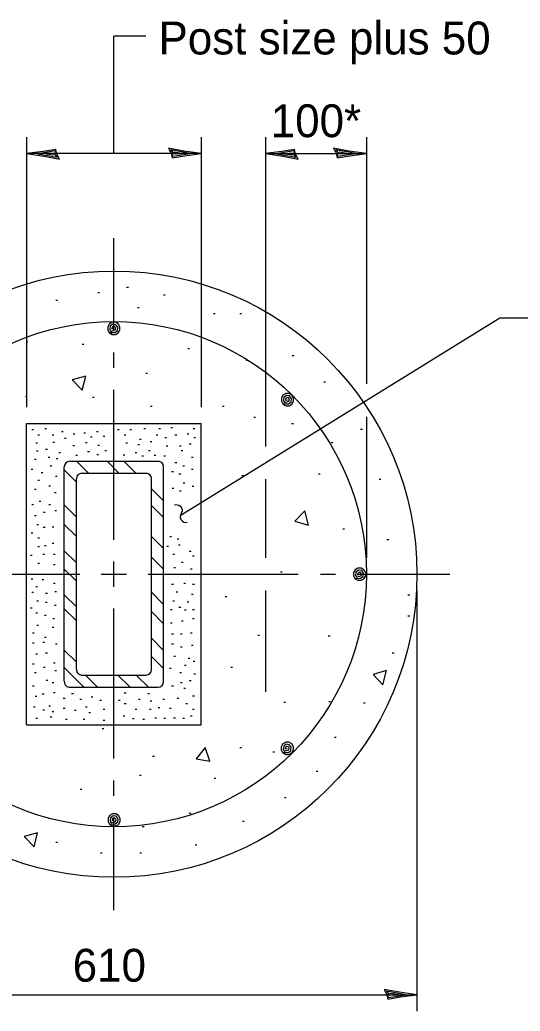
# Model space of a CAD drawing. Extents: x 1499079 to 1501883, y 1499349 to 1499789.
# Drawn here: x 1500275.5 to 1500312, y 1499667.7 to 1499740.1 of the extents above; entities that cross this region are included whole.
import ezdxf

# ---------------------------------------------------------------- set-up
doc = ezdxf.new("R2010")
doc.units = 0
for name, color, linetype in [('Design_EX_Roadway Dimensions', 7, 'Continuous'), ('Design_PR_Roadway Items', 7, 'Continuous'), ('Topo_Building', 7, 'Continuous')]:
    doc.layers.add(name, color=color, linetype=linetype)

msp = doc.modelspace()

# ---------------------------------------------------------------- linework, layer by layer
at = {"layer": 'Design_EX_Roadway Dimensions'}
for p, q in [((1500282.36, 1499730.344), (1500282.36, 1499738.917)), ((1500284.686, 1499738.917), (1500282.36, 1499738.917)), ((1500275.982, 1499731.541), (1500275.982, 1499711.834)), ((1500288.738, 1499731.541), (1500288.738, 1499711.834)), ((1500293.42, 1499731.541), (1500293.42, 1499708.972)), ((1500300.804, 1499731.541), (1500300.804, 1499713.537)), ((1500288.738, 1499730.344), (1500275.982, 1499730.344)), ((1500293.42, 1499730.344), (1500300.804, 1499730.344)), ((1500282.36, 1499717.412), (1500282.36, 1499724.172)), ((1500287.204, 1499703.923), (1500310.536, 1499718.366)), ((1500310.536, 1499718.366), (1500323.431, 1499718.366)), ((1500282.36, 1499714.711), (1500282.36, 1499715.812)), ((1500282.36, 1499702.139), (1500282.36, 1499713.104)), ((1500300.804, 1499711.137), (1500300.804, 1499700.84)), ((1500293.42, 1499706.572), (1500293.42, 1499700.84)), ((1500282.36, 1499698.719), (1500282.36, 1499700.568)), ((1500268.899, 1499699.644), (1500279.857, 1499699.644)), ((1500281.435, 1499699.644), (1500283.285, 1499699.644)), ((1500284.863, 1499699.644), (1500295.82, 1499699.644)), ((1500297.435, 1499699.644), (1500298.529, 1499699.644)), ((1500300.136, 1499699.644), (1500306.888, 1499699.644)), ((1500293.42, 1499698.44), (1500293.42, 1499691.049)), ((1500304.488, 1499698.44), (1500304.488, 1499667.739)), ((1500282.36, 1499686.176), (1500282.36, 1499697.141)), ((1500282.36, 1499683.468), (1500282.36, 1499684.569)), ((1500282.36, 1499675.108), (1500282.36, 1499681.868)), ((1500260.232, 1499668.936), (1500304.488, 1499668.936))]:
    msp.add_line(p, q, dxfattribs=at)
for points in [[(1500286.529, 1499730.374), (1500286.609, 1499730.029), (1500287.534, 1499730.183), (1500288.738, 1499730.344), (1500287.453, 1499730.528), (1500286.338, 1499730.733), (1500286.653, 1499730.146), (1500287.931, 1499730.344), (1500286.507, 1499730.609), (1500286.72, 1499730.315), (1500287.321, 1499730.352), (1500286.742, 1499730.447)], [(1500298.595, 1499730.374), (1500298.668, 1499730.029), (1500299.6, 1499730.183), (1500300.804, 1499730.344), (1500299.519, 1499730.528), (1500298.404, 1499730.733), (1500298.719, 1499730.146), (1500299.996, 1499730.344), (1500298.573, 1499730.609), (1500298.785, 1499730.315), (1500299.38, 1499730.352), (1500298.808, 1499730.447)], [(1500278.191, 1499730.308), (1500278.11, 1499730.653), (1500277.186, 1499730.506), (1500275.982, 1499730.344), (1500277.266, 1499730.161), (1500278.382, 1499729.948), (1500278.066, 1499730.535), (1500276.789, 1499730.337), (1500278.213, 1499730.08), (1500278, 1499730.374), (1500277.406, 1499730.33), (1500277.978, 1499730.242)], [(1500295.622, 1499730.308), (1500295.549, 1499730.653), (1500294.624, 1499730.506), (1500293.42, 1499730.344), (1500294.705, 1499730.161), (1500295.82, 1499729.948), (1500295.505, 1499730.535), (1500294.228, 1499730.337), (1500295.652, 1499730.08), (1500295.439, 1499730.374), (1500294.837, 1499730.33), (1500295.417, 1499730.242)], [(1500286.786, 1499704.7), (1500286.874, 1499704.723), (1500286.998, 1499704.708), (1500287.101, 1499704.671), (1500287.197, 1499704.605), (1500287.285, 1499704.488), (1500287.329, 1499704.356), (1500287.329, 1499704.26), (1500287.299, 1499704.135), (1500287.27, 1499704.069), (1500287.211, 1499703.937), (1500287.204, 1499703.776), (1500287.248, 1499703.644), (1500287.358, 1499703.512), (1500287.468, 1499703.445), (1500287.615, 1499703.416), (1500287.703, 1499703.431)], [(1500302.286, 1499668.972), (1500302.36, 1499668.627), (1500303.292, 1499668.774), (1500304.488, 1499668.936), (1500303.211, 1499669.126), (1500302.088, 1499669.332), (1500302.411, 1499668.745), (1500303.681, 1499668.943), (1500302.264, 1499669.2), (1500302.477, 1499668.906), (1500303.072, 1499668.95), (1500302.499, 1499669.038)]]:
    msp.add_lwpolyline(points, dxfattribs=at)
at = {"layer": 'Design_PR_Roadway Items'}
for p, q in [((1500275.982, 1499688.649), (1500275.982, 1499710.631)), ((1500275.982, 1499710.631), (1500288.738, 1499710.631)), ((1500288.738, 1499688.649), (1500288.738, 1499710.631)), ((1500279.131, 1499707.886), (1500285.589, 1499707.886)), ((1500279.615, 1499707.886), (1500280.496, 1499707.012)), ((1500281.89, 1499707.864), (1500282.727, 1499707.02)), ((1500283.079, 1499707.893), (1500283.96, 1499707.005)), ((1500278.734, 1499691.827), (1500278.734, 1499707.482)), ((1500278.734, 1499707.247), (1500279.608, 1499706.374)), ((1500280.011, 1499707.005), (1500284.709, 1499707.005)), ((1500285.986, 1499691.732), (1500285.986, 1499707.482)), ((1500279.615, 1499692.671), (1500279.615, 1499706.601)), ((1500285.105, 1499692.627), (1500285.105, 1499706.601)), ((1500285.105, 1499705.86), (1500285.986, 1499704.987)), ((1500278.742, 1499704.686), (1500279.615, 1499703.812)), ((1500285.12, 1499704.634), (1500285.971, 1499703.776)), ((1500278.734, 1499703.277), (1500279.615, 1499702.396)), ((1500285.083, 1499702.418), (1500285.986, 1499701.515)), ((1500278.734, 1499701.339), (1500279.615, 1499700.458)), ((1500285.105, 1499700.877), (1500285.986, 1499699.996)), ((1500278.734, 1499700.003), (1500279.615, 1499699.123)), ((1500278.734, 1499698.139), (1500279.615, 1499697.258)), ((1500285.12, 1499698.308), (1500285.964, 1499697.456)), ((1500278.734, 1499697.104), (1500279.615, 1499696.223)), ((1500285.105, 1499696.906), (1500285.986, 1499696.025)), ((1500285.105, 1499694.961), (1500285.986, 1499694.08)), ((1500278.734, 1499694.088), (1500279.615, 1499693.207)), ((1500285.105, 1499693.625), (1500285.986, 1499692.745)), ((1500278.734, 1499692.833), (1500280.165, 1499691.394)), ((1500279.975, 1499692.275), (1500284.709, 1499692.275)), ((1500280.283, 1499692.275), (1500281.164, 1499691.394)), ((1500282.653, 1499692.275), (1500283.534, 1499691.394)), ((1500283.989, 1499692.275), (1500284.87, 1499691.394)), ((1500279.175, 1499691.394), (1500285.589, 1499691.394)), ((1500275.982, 1499688.649), (1500288.738, 1499688.649))]:
    msp.add_line(p, q, dxfattribs=at)
for points in [[(1500282.022, 1499717.258), (1500282.228, 1499717.141), (1500282.463, 1499717.141), (1500282.668, 1499717.258), (1500282.786, 1499717.464), (1500282.786, 1499717.706), (1500282.668, 1499717.911), (1500282.463, 1499718.029), (1500282.228, 1499718.029), (1500282.022, 1499717.911), (1500281.905, 1499717.706), (1500281.905, 1499717.464), (1500282.008, 1499717.28), (1500282.426, 1499717.288), (1500282.609, 1499717.434), (1500282.639, 1499717.662), (1500282.499, 1499717.845), (1500282.264, 1499717.882), (1500282.081, 1499717.735), (1500282.052, 1499717.508), (1500282.125, 1499717.368), (1500282.455, 1499717.478), (1500282.492, 1499717.625), (1500282.382, 1499717.735), (1500282.235, 1499717.691), (1500282.198, 1499717.544), (1500282.345, 1499717.588)], [(1500294.705, 1499712.055), (1500294.91, 1499711.937), (1500295.145, 1499711.937), (1500295.351, 1499712.055), (1500295.468, 1499712.267), (1500295.468, 1499712.502), (1500295.351, 1499712.708), (1500295.145, 1499712.825), (1500294.91, 1499712.825), (1500294.705, 1499712.708), (1500294.587, 1499712.502), (1500294.587, 1499712.267), (1500294.69, 1499712.077), (1500295.108, 1499712.084), (1500295.292, 1499712.231), (1500295.321, 1499712.458), (1500295.182, 1499712.649), (1500294.954, 1499712.678), (1500294.763, 1499712.532), (1500294.734, 1499712.304), (1500294.815, 1499712.165), (1500295.138, 1499712.275), (1500295.174, 1499712.422), (1500295.072, 1499712.532), (1500294.918, 1499712.488), (1500294.881, 1499712.341), (1500295.028, 1499712.377)], [(1500299.974, 1499699.313), (1500300.18, 1499699.196), (1500300.415, 1499699.196), (1500300.62, 1499699.313), (1500300.745, 1499699.519), (1500300.745, 1499699.754), (1500300.62, 1499699.959), (1500300.415, 1499700.077), (1500300.18, 1499700.077), (1500299.974, 1499699.959), (1500299.857, 1499699.754), (1500299.857, 1499699.519), (1500299.96, 1499699.335), (1500300.378, 1499699.343), (1500300.562, 1499699.482), (1500300.591, 1499699.717), (1500300.452, 1499699.901), (1500300.217, 1499699.93), (1500300.033, 1499699.79), (1500300.004, 1499699.556), (1500300.085, 1499699.423), (1500300.407, 1499699.526), (1500300.444, 1499699.673), (1500300.334, 1499699.783), (1500300.187, 1499699.746), (1500300.151, 1499699.592), (1500300.297, 1499699.636)], [(1500294.69, 1499686.602), (1500294.903, 1499686.484), (1500295.138, 1499686.484), (1500295.343, 1499686.602), (1500295.461, 1499686.807), (1500295.461, 1499687.042), (1500295.343, 1499687.255), (1500295.138, 1499687.372), (1500294.903, 1499687.372), (1500294.69, 1499687.255), (1500294.573, 1499687.042), (1500294.573, 1499686.807), (1500294.675, 1499686.624), (1500295.101, 1499686.631), (1500295.285, 1499686.77), (1500295.314, 1499687.005), (1500295.167, 1499687.189), (1500294.94, 1499687.225), (1500294.756, 1499687.079), (1500294.727, 1499686.851), (1500294.8, 1499686.712), (1500295.123, 1499686.814), (1500295.167, 1499686.961), (1500295.057, 1499687.071), (1500294.91, 1499687.035), (1500294.874, 1499686.888), (1500295.02, 1499686.924)], [(1500282.044, 1499681.376), (1500282.25, 1499681.258), (1500282.485, 1499681.258), (1500282.69, 1499681.376), (1500282.808, 1499681.581), (1500282.808, 1499681.816), (1500282.69, 1499682.022), (1500282.485, 1499682.147), (1500282.25, 1499682.147), (1500282.044, 1499682.022), (1500281.927, 1499681.816), (1500281.927, 1499681.581), (1500282.03, 1499681.398), (1500282.448, 1499681.405), (1500282.631, 1499681.552), (1500282.661, 1499681.78), (1500282.521, 1499681.963), (1500282.294, 1499681.992), (1500282.103, 1499681.853), (1500282.074, 1499681.618), (1500282.154, 1499681.486), (1500282.477, 1499681.596), (1500282.514, 1499681.743), (1500282.404, 1499681.846), (1500282.257, 1499681.809), (1500282.22, 1499681.662), (1500282.367, 1499681.699)]]:
    msp.add_lwpolyline(points, dxfattribs=at)
for radius in [22.129, 18.44]:
    msp.add_circle((1500282.361, 1499699.64), radius, dxfattribs=at)
for centre, start, end in [((1500279.132, 1499707.484), 90, 180), ((1500285.588, 1499707.484), 0, 90), ((1500280.012, 1499706.604), 90, 180), ((1500284.709, 1499706.604), 0, 90), ((1500280.012, 1499692.675), 180, 270), ((1500284.709, 1499692.675), 270, 0), ((1500279.131, 1499691.793), 175.64546, 276.20288), ((1500285.588, 1499691.795), 270, 0)]:
    msp.add_arc(centre, 0.399, start, end, dxfattribs=at)
at = {"layer": 'Topo_Building'}
for p, q in [((1500283.285, 1499720.605), (1500283.417, 1499720.605)), ((1500281.178, 1499720.216), (1500281.303, 1499720.216)), ((1500285.978, 1499720.025), (1500286.103, 1499720.025)), ((1500278.103, 1499719.644), (1500278.228, 1499719.644)), ((1500284.07, 1499719.1), (1500284.202, 1499719.1)), ((1500289.626, 1499718.682), (1500289.751, 1499718.682)), ((1500291.549, 1499718.682), (1500291.674, 1499718.682)), ((1500275.945, 1499716.598), (1500276.07, 1499716.598)), ((1500280.033, 1499716.444), (1500280.158, 1499716.444)), ((1500287.762, 1499716.121), (1500287.886, 1499716.121)), ((1500295.387, 1499715.607), (1500295.512, 1499715.607)), ((1500292.004, 1499715.269), (1500292.129, 1499715.269)), ((1500284.679, 1499714.308), (1500284.804, 1499714.308)), ((1500297.692, 1499713.684), (1500297.817, 1499713.684)), ((1500275.894, 1499712.605), (1500276.019, 1499712.605)), ((1500280.789, 1499712.554), (1500280.914, 1499712.554)), ((1500285.031, 1499711.915), (1500285.156, 1499711.915)), ((1500290.286, 1499711.915), (1500290.411, 1499711.915)), ((1500292.569, 1499711.093), (1500292.694, 1499711.093)), ((1500295.336, 1499710.631), (1500295.461, 1499710.631)), ((1500276.364, 1499710.212), (1500276.488, 1499710.212)), ((1500276.804, 1499709.809), (1500276.929, 1499709.809)), ((1500277.303, 1499710.264), (1500277.428, 1499710.264)), ((1500277.854, 1499709.809), (1500277.978, 1499709.809)), ((1500278.536, 1499710.066), (1500278.661, 1499710.066)), ((1500279.387, 1499709.889), (1500279.512, 1499709.889)), ((1500280.158, 1499709.963), (1500280.283, 1499709.963)), ((1500281.083, 1499710.051), (1500281.208, 1499710.051)), ((1500281.567, 1499709.728), (1500281.692, 1499709.728)), ((1500282.624, 1499710.212), (1500282.749, 1499710.212)), ((1500283.101, 1499709.809), (1500283.226, 1499709.809)), ((1500283.512, 1499710.212), (1500283.637, 1499710.212)), ((1500284.547, 1499710.264), (1500284.672, 1499710.264)), ((1500285.442, 1499709.809), (1500285.567, 1499709.809)), ((1500285.633, 1499710.264), (1500285.758, 1499710.264)), ((1500286.521, 1499710.359), (1500286.646, 1499710.359)), ((1500286.815, 1499709.809), (1500286.94, 1499709.809)), ((1500287.703, 1499709.889), (1500287.828, 1499709.889)), ((1500288.151, 1499710.264), (1500288.275, 1499710.264)), ((1500300.378, 1499710.227), (1500300.503, 1499710.227)), ((1500276.657, 1499709.222), (1500276.782, 1499709.222)), ((1500277.89, 1499709.273), (1500278.015, 1499709.273)), ((1500278.742, 1499709.567), (1500278.866, 1499709.567)), ((1500279.351, 1499709.045), (1500279.476, 1499709.045)), ((1500280.276, 1499709.244), (1500280.4, 1499709.244)), ((1500280.65, 1499709.669), (1500280.775, 1499709.669)), ((1500281.186, 1499709.053), (1500281.31, 1499709.053)), ((1500283.219, 1499709.222), (1500283.343, 1499709.222)), ((1500284.099, 1499709.104), (1500284.224, 1499709.104)), ((1500284.231, 1499709.486), (1500284.356, 1499709.486)), ((1500284.995, 1499709.324), (1500285.12, 1499709.324)), ((1500286.074, 1499709.618), (1500286.198, 1499709.618)), ((1500286.169, 1499709.001), (1500286.294, 1499709.001)), ((1500287.138, 1499709.001), (1500287.263, 1499709.001)), ((1500287.864, 1499709.163), (1500287.989, 1499709.163)), ((1500288.195, 1499709.618), (1500288.319, 1499709.618)), ((1500298.213, 1499709.251), (1500298.338, 1499709.251)), ((1500276.709, 1499708.634), (1500276.833, 1499708.634)), ((1500277.369, 1499708.759), (1500277.494, 1499708.759)), ((1500278.338, 1499708.517), (1500278.463, 1499708.517)), ((1500279.571, 1499708.341), (1500279.696, 1499708.341)), ((1500280.437, 1499708.598), (1500280.562, 1499708.598)), ((1500281.098, 1499708.385), (1500281.222, 1499708.385)), ((1500281.692, 1499708.678), (1500281.817, 1499708.678)), ((1500283.02, 1499708.356), (1500283.145, 1499708.356)), ((1500283.909, 1499708.517), (1500284.033, 1499708.517)), ((1500284.4, 1499708.289), (1500284.525, 1499708.289)), ((1500284.877, 1499708.678), (1500285.002, 1499708.678)), ((1500285.288, 1499708.341), (1500285.413, 1499708.341)), ((1500286.008, 1499708.275), (1500286.132, 1499708.275)), ((1500287.263, 1499708.678), (1500287.387, 1499708.678)), ((1500276.562, 1499708.033), (1500276.687, 1499708.033)), ((1500277.545, 1499708.187), (1500277.67, 1499708.187)), ((1500277.692, 1499707.548), (1500277.817, 1499707.548)), ((1500278.14, 1499708.091), (1500278.265, 1499708.091)), ((1500286.815, 1499707.79), (1500286.94, 1499707.79)), ((1500287.38, 1499707.548), (1500287.505, 1499707.548)), ((1500288.026, 1499708.194), (1500288.151, 1499708.194)), ((1500276.312, 1499707.299), (1500276.437, 1499707.299)), ((1500277.046, 1499707.064), (1500277.171, 1499707.064)), ((1500286.573, 1499707.145), (1500286.697, 1499707.145)), ((1500287.108, 1499706.954), (1500287.233, 1499706.954)), ((1500288.026, 1499707.306), (1500288.151, 1499707.306)), ((1500291.696, 1499706.851), (1500291.82, 1499706.851)), ((1500297.303, 1499706.961), (1500297.428, 1499706.961)), ((1500276.804, 1499706.499), (1500276.929, 1499706.499)), ((1500278.088, 1499706.807), (1500278.213, 1499706.807)), ((1500287.417, 1499706.315), (1500287.542, 1499706.315)), ((1500301.721, 1499706.579), (1500301.853, 1499706.579)), ((1500276.562, 1499705.853), (1500276.687, 1499705.853)), ((1500277.611, 1499706.095), (1500277.736, 1499706.095)), ((1500278.015, 1499705.611), (1500278.14, 1499705.611)), ((1500286.609, 1499705.911), (1500286.734, 1499705.911)), ((1500287.153, 1499705.721), (1500287.277, 1499705.721)), ((1500288.063, 1499706.073), (1500288.187, 1499706.073)), ((1500276.364, 1499704.737), (1500276.488, 1499704.737)), ((1500276.885, 1499704.965), (1500277.009, 1499704.965)), ((1500277.611, 1499704.723), (1500277.736, 1499704.723)), ((1500277.208, 1499704.157), (1500277.332, 1499704.157)), ((1500278.044, 1499704.297), (1500278.169, 1499704.297)), ((1500276.562, 1499703.915), (1500276.687, 1499703.915)), ((1500276.723, 1499703.269), (1500276.848, 1499703.269)), ((1500276.312, 1499702.667), (1500276.437, 1499702.667)), ((1500277.2, 1499703.064), (1500277.325, 1499703.064)), ((1500277.854, 1499703.108), (1500277.978, 1499703.108)), ((1500299.072, 1499702.961), (1500299.196, 1499702.961)), ((1500276.804, 1499702.301), (1500276.929, 1499702.301)), ((1500277.854, 1499701.897), (1500277.978, 1499701.897)), ((1500286.433, 1499702.403), (1500286.558, 1499702.403)), ((1500286.969, 1499702.22), (1500287.094, 1499702.22)), ((1500287.064, 1499701.779), (1500287.189, 1499701.779)), ((1500302.301, 1499702.161), (1500302.426, 1499702.161)), ((1500276.268, 1499701.038), (1500276.393, 1499701.038)), ((1500276.804, 1499701.655), (1500276.929, 1499701.655)), ((1500277.156, 1499701.09), (1500277.281, 1499701.09)), ((1500277.288, 1499701.735), (1500277.413, 1499701.735)), ((1500277.934, 1499701.09), (1500278.059, 1499701.09)), ((1500286.22, 1499701.677), (1500286.345, 1499701.677)), ((1500286.653, 1499701.09), (1500286.778, 1499701.09)), ((1500287.864, 1499701.332), (1500287.989, 1499701.332)), ((1500276.804, 1499700.444), (1500276.929, 1499700.444)), ((1500277.942, 1499700.348), (1500278.066, 1499700.348)), ((1500287.299, 1499700.524), (1500287.424, 1499700.524)), ((1500288.099, 1499700.987), (1500288.224, 1499700.987)), ((1500286.734, 1499700.121), (1500286.859, 1499700.121)), ((1500287.945, 1499700.04), (1500288.07, 1499700.04)), ((1500294.529, 1499699.82), (1500294.653, 1499699.82)), ((1500276.312, 1499699.313), (1500276.437, 1499699.313)), ((1500277.105, 1499699.262), (1500277.23, 1499699.262)), ((1500277.934, 1499698.99), (1500278.059, 1499698.99)), ((1500286.573, 1499698.91), (1500286.697, 1499698.91)), ((1500287.461, 1499698.99), (1500287.586, 1499698.99)), ((1500288.107, 1499698.91), (1500288.231, 1499698.91)), ((1500276.364, 1499698.33), (1500276.488, 1499698.33)), ((1500276.643, 1499698.748), (1500276.767, 1499698.748)), ((1500277.369, 1499698.264), (1500277.494, 1499698.264)), ((1500278.044, 1499698.374), (1500278.169, 1499698.374)), ((1500286.896, 1499698.345), (1500287.02, 1499698.345)), ((1500288.026, 1499698.183), (1500288.151, 1499698.183)), ((1500276.723, 1499697.699), (1500276.848, 1499697.699)), ((1500277.347, 1499697.589), (1500277.472, 1499697.589)), ((1500286.653, 1499697.699), (1500286.778, 1499697.699)), ((1500287.703, 1499697.618), (1500287.828, 1499697.618)), ((1500290.485, 1499698.007), (1500290.609, 1499698.007)), ((1500303.835, 1499698.124), (1500303.96, 1499698.124)), ((1500276.268, 1499697.192), (1500276.393, 1499697.192)), ((1500276.643, 1499696.811), (1500276.767, 1499696.811)), ((1500278.015, 1499697.376), (1500278.14, 1499697.376)), ((1500285.127, 1499696.884), (1500285.105, 1499696.906)), ((1500286.492, 1499697.053), (1500286.617, 1499697.053)), ((1500287.108, 1499697.244), (1500287.233, 1499697.244)), ((1500287.505, 1499697.045), (1500287.63, 1499697.045)), ((1500288.107, 1499697.053), (1500288.231, 1499697.053)), ((1500277.288, 1499696.649), (1500277.413, 1499696.649)), ((1500277.89, 1499696.4), (1500278.015, 1499696.4)), ((1500286.492, 1499696.084), (1500286.617, 1499696.084)), ((1500287.299, 1499696.245), (1500287.424, 1499696.245)), ((1500288.099, 1499696.4), (1500288.224, 1499696.4)), ((1500303.835, 1499696.59), (1500303.96, 1499696.59)), ((1500276.4, 1499695.357), (1500276.525, 1499695.357)), ((1500276.723, 1499695.923), (1500276.848, 1499695.923)), ((1500277.854, 1499695.761), (1500277.978, 1499695.761)), ((1500286.573, 1499695.277), (1500286.697, 1499695.277)), ((1500287.219, 1499695.277), (1500287.343, 1499695.277)), ((1500287.945, 1499695.357), (1500288.07, 1499695.357)), ((1500276.4, 1499694.631), (1500276.525, 1499694.631)), ((1500277.156, 1499694.675), (1500277.281, 1499694.675)), ((1500277.288, 1499695.034), (1500277.413, 1499695.034)), ((1500278.096, 1499694.55), (1500278.22, 1499694.55)), ((1500286.573, 1499694.55), (1500286.697, 1499694.55)), ((1500292.863, 1499695.189), (1500292.987, 1499695.189)), ((1500298.015, 1499695.13), (1500298.14, 1499695.13)), ((1500276.643, 1499693.823), (1500276.767, 1499693.823)), ((1500277.369, 1499693.904), (1500277.494, 1499693.904)), ((1500287.211, 1499694.33), (1500287.336, 1499694.33)), ((1500288.026, 1499694.469), (1500288.151, 1499694.469)), ((1500302.683, 1499693.897), (1500302.815, 1499693.897)), ((1500276.415, 1499693.097), (1500276.54, 1499693.097)), ((1500277.934, 1499693.178), (1500278.059, 1499693.178)), ((1500286.734, 1499693.662), (1500286.859, 1499693.662)), ((1500287.784, 1499693.501), (1500287.908, 1499693.501)), ((1500288.151, 1499693.295), (1500288.275, 1499693.295)), ((1500276.562, 1499692.451), (1500276.687, 1499692.451)), ((1500277.208, 1499692.855), (1500277.332, 1499692.855)), ((1500278.044, 1499692.605), (1500278.169, 1499692.605)), ((1500286.411, 1499692.774), (1500286.536, 1499692.774)), ((1500287.16, 1499692.458), (1500287.285, 1499692.458)), ((1500287.505, 1499693.001), (1500287.63, 1499693.001)), ((1500288.187, 1499692.37), (1500288.312, 1499692.37)), ((1500290.896, 1499692.855), (1500291.02, 1499692.855)), ((1500277.398, 1499691.915), (1500277.523, 1499691.915)), ((1500277.854, 1499691.724), (1500277.978, 1499691.724)), ((1500287.219, 1499691.724), (1500287.343, 1499691.724)), ((1500287.864, 1499691.886), (1500287.989, 1499691.886)), ((1500276.4, 1499691.482), (1500276.525, 1499691.482)), ((1500277.127, 1499690.917), (1500277.252, 1499690.917)), ((1500277.934, 1499690.998), (1500278.059, 1499690.998)), ((1500279.27, 1499690.932), (1500279.395, 1499690.932)), ((1500283.116, 1499690.976), (1500283.241, 1499690.976)), ((1500284.841, 1499690.932), (1500284.965, 1499690.932)), ((1500286.573, 1499691.482), (1500286.697, 1499691.482)), ((1500287.453, 1499691.321), (1500287.578, 1499691.321)), ((1500276.613, 1499690.734), (1500276.738, 1499690.734)), ((1500278.661, 1499690.594), (1500278.786, 1499690.594)), ((1500279.872, 1499690.513), (1500279.997, 1499690.513)), ((1500280.701, 1499690.682), (1500280.826, 1499690.682)), ((1500281.325, 1499690.433), (1500281.45, 1499690.433)), ((1500282.698, 1499690.433), (1500282.822, 1499690.433)), ((1500283.116, 1499690.19), (1500283.241, 1499690.19)), ((1500284.151, 1499690.513), (1500284.275, 1499690.513)), ((1500284.995, 1499690.389), (1500285.12, 1499690.389)), ((1500285.927, 1499690.513), (1500286.052, 1499690.513)), ((1500286.976, 1499690.594), (1500287.101, 1499690.594)), ((1500287.608, 1499690.19), (1500287.732, 1499690.19)), ((1500288.107, 1499690.756), (1500288.231, 1499690.756)), ((1500294.771, 1499690.293), (1500294.896, 1499690.293)), ((1500298.059, 1499690.337), (1500298.184, 1499690.337)), ((1500300.576, 1499690.249), (1500300.701, 1499690.249)), ((1500276.481, 1499689.948), (1500276.606, 1499689.948)), ((1500277.156, 1499689.743), (1500277.281, 1499689.743)), ((1500277.611, 1499690.029), (1500277.736, 1499690.029)), ((1500277.854, 1499689.625), (1500277.978, 1499689.625)), ((1500278.661, 1499689.868), (1500278.786, 1499689.868)), ((1500279.468, 1499689.706), (1500279.593, 1499689.706)), ((1500280.276, 1499689.948), (1500280.4, 1499689.948)), ((1500280.518, 1499689.545), (1500280.642, 1499689.545)), ((1500281.567, 1499689.787), (1500281.692, 1499689.787)), ((1500283.909, 1499689.787), (1500284.033, 1499689.787)), ((1500284.958, 1499689.787), (1500285.083, 1499689.787)), ((1500285.582, 1499689.897), (1500285.707, 1499689.897)), ((1500286.411, 1499689.868), (1500286.536, 1499689.868)), ((1500288.099, 1499689.794), (1500288.224, 1499689.794)), ((1500276.643, 1499689.141), (1500276.767, 1499689.141)), ((1500277.692, 1499689.222), (1500277.817, 1499689.222)), ((1500278.822, 1499689.06), (1500278.947, 1499689.06)), ((1500280.114, 1499689.06), (1500280.239, 1499689.06)), ((1500281.567, 1499688.979), (1500281.692, 1499688.979)), ((1500283.02, 1499689.302), (1500283.145, 1499689.302)), ((1500283.71, 1499689.104), (1500283.835, 1499689.104)), ((1500284.474, 1499689.06), (1500284.598, 1499689.06)), ((1500285.34, 1499689.156), (1500285.457, 1499689.156)), ((1500286.008, 1499689.141), (1500286.132, 1499689.141)), ((1500286.72, 1499689.156), (1500286.844, 1499689.156)), ((1500287.38, 1499689.141), (1500287.505, 1499689.141)), ((1500287.945, 1499689.302), (1500288.07, 1499689.302)), ((1500281.494, 1499688.378), (1500281.626, 1499688.378)), ((1500298.463, 1499687.754), (1500298.587, 1499687.754)), ((1500291.549, 1499686.983), (1500291.674, 1499686.983)), ((1500293.971, 1499686.668), (1500294.096, 1499686.668)), ((1500285.186, 1499686.345), (1500285.31, 1499686.345)), ((1500297.119, 1499685.258), (1500297.244, 1499685.258)), ((1500284.224, 1499684.957), (1500284.349, 1499684.957)), ((1500289.677, 1499684.745), (1500289.802, 1499684.745)), ((1500279.879, 1499683.945), (1500280.004, 1499683.945)), ((1500294.815, 1499683.335), (1500294.94, 1499683.335)), ((1500287.857, 1499682.191), (1500287.989, 1499682.191)), ((1500291.74, 1499681.603), (1500291.864, 1499681.603)), ((1500284.43, 1499681.229), (1500284.554, 1499681.229)), ((1500278.103, 1499680.069), (1500278.228, 1499680.069)), ((1500288.283, 1499679.879), (1500288.408, 1499679.879)), ((1500281.369, 1499679.299), (1500281.494, 1499679.299)), ((1500284.246, 1499679.299), (1500284.371, 1499679.299))]:
    msp.add_line(p, q, dxfattribs=at)
for points in [[(1500280.298, 1499714.102), (1500279.314, 1499713.823), (1500280.033, 1499713.067), (1500280.298, 1499714.102)], [(1500296.297, 1499704.26), (1500295.578, 1499703.504), (1500296.562, 1499703.225), (1500296.297, 1499704.26)], [(1500302.264, 1499692.598), (1500301.281, 1499692.319), (1500302, 1499691.563), (1500302.264, 1499692.598)], [(1500288.356, 1499686.169), (1500289.354, 1499685.985), (1500289.009, 1499686.983), (1500288.356, 1499686.169)], [(1500276.782, 1499680.767), (1500275.806, 1499680.488), (1500276.525, 1499679.732), (1500276.782, 1499680.767)]]:
    msp.add_lwpolyline(points, dxfattribs=at)

# ---------------------------------------------------------------- texts
at = {"layer": 'Design_EX_Roadway Dimensions'}
for s, height, p in [('Post size plus 50', 2.39998, (1500285.612, 1499737.582)), ('100*', 2.4, (1500293.81, 1499731.542)), ('610', 2.4, (1500279.344, 1499669.891))]:
    msp.add_text(s, height=height, dxfattribs=at).set_placement(p)

doc.saveas('drawing.dxf')
